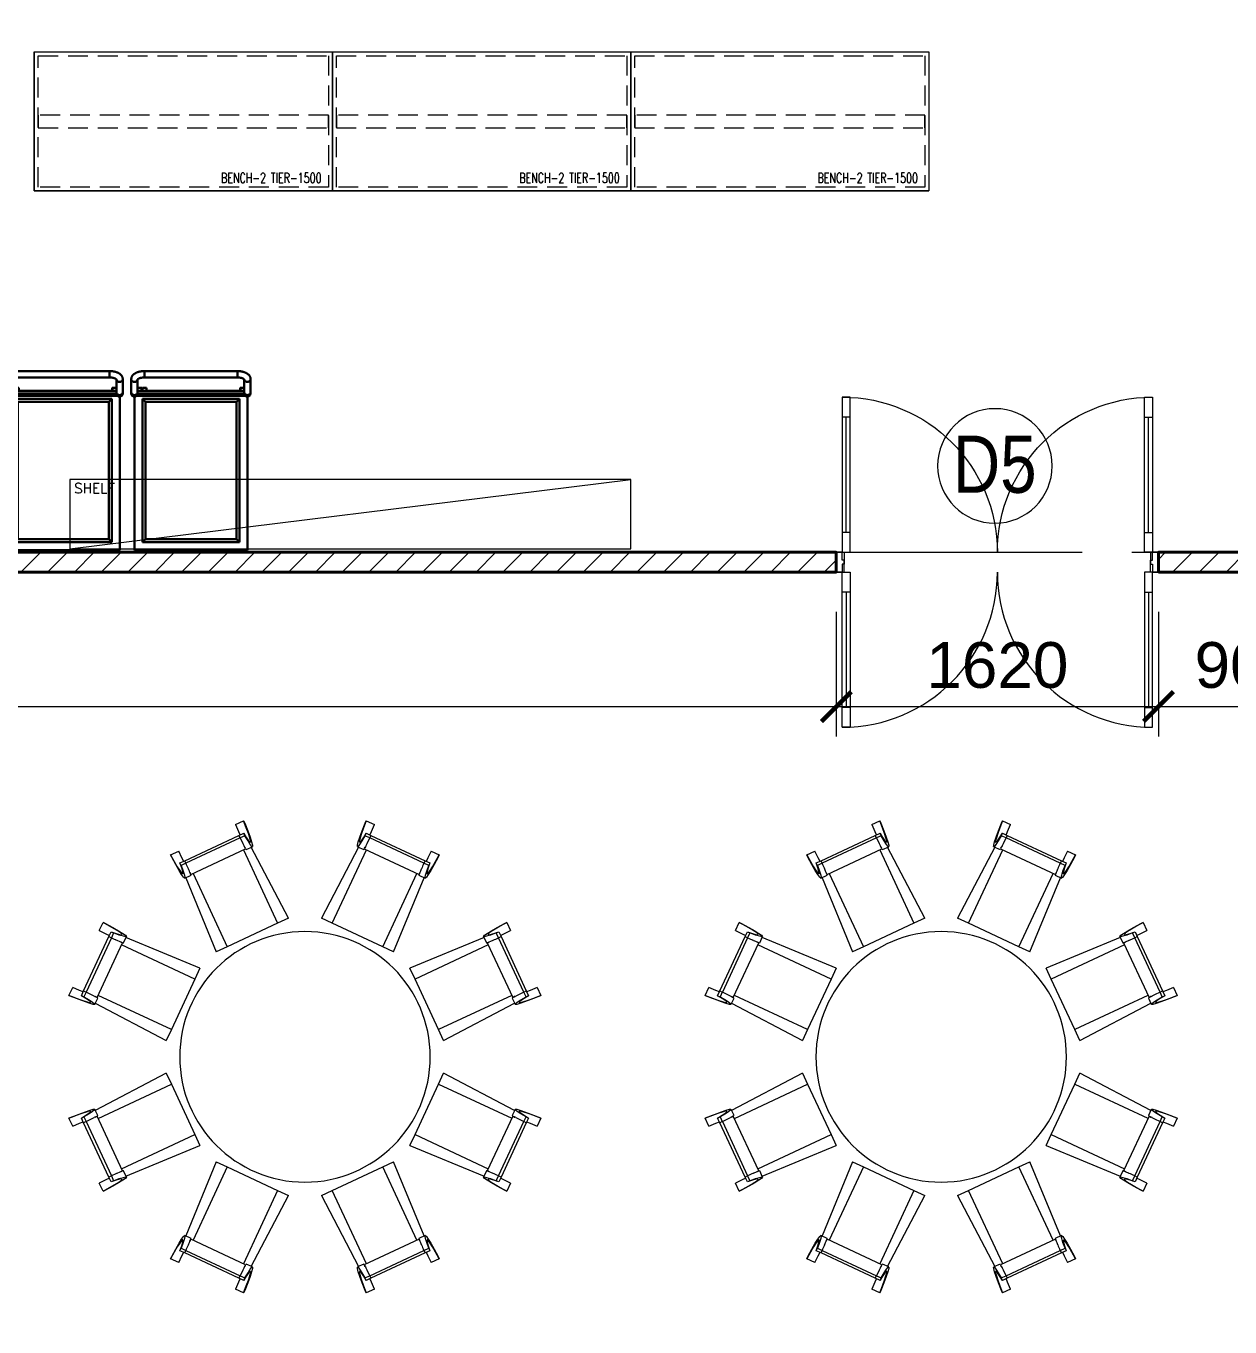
# Model space of a CAD drawing. Header units: millimetres. Extents: x 886808 to 1650903, y -1008069 to 230892.
# Drawn here: x 951723 to 957779, y -479286 to -472744 of the extents above; entities that cross this region are included whole.
import ezdxf
from ezdxf.enums import TextEntityAlignment as Align

# ---------------------------------------------------------------- set-up
doc = ezdxf.new("R2010")
doc.units = ezdxf.units.MM
doc.linetypes.add('( Dashed )', pattern=[0.75, 0.5, -0.25])
doc.linetypes.add('CENTER', pattern=[2, 1.25, -0.25, 0.25, -0.25])
doc.layers.get('0').update_dxf_attribs({"lineweight": 0})
for name, color, linetype, lineweight in [('0 - IHC - Equipment', 8, 'Continuous', 30), ('01- NET TUONG- 242', 242, 'Continuous', 40), ('8l NET TO', 8, 'Continuous', 9), ('A_Dim', 8, 'Continuous', 5), ('HACTH', 8, 'Continuous', 0), ('I-FURN', 252, 'Continuous', 5), ('net vl', 33, 'Continuous', 5), ('X-BT-MB-F1$0$SP-CỬA', 157, 'Continuous', 0)]:
    doc.layers.add(name, color=color, linetype=linetype, lineweight=lineweight)
doc.styles.add('DIMA01', font='arial.ttf', dxfattribs={"height": 50})
doc.styles.add('OBAYASHI', font='ARIALN.TTF')
doc.styles.add('TIÊU ĐỀ', font='arial.ttf', dxfattribs={"height": 230})
doc.styles.add('TRUNG TIN', font='')
doc.styles.add('{18b73a54-fa43-428c-adcb-c1c7bbdf2c84}', font='Simplex.shx')
doc.styles.get('TRUNG TIN').set_extended_font_data('VNI-Helve-Condense')
doc.dimstyles.new('1-100', dxfattribs={"dimtxt": 230, "dimasz": 150, "dimexe": 150, "dimexo": 300, "dimgap": 90, "dimtad": 1, "dimdec": 0, "dimrnd": 5, "dimzin": 0, "dimtxsty": 'TIÊU ĐỀ', "dimblk": 'ARCHTICK', "dimcen": 100, "dimdle": 120, "dimclrd": 256, "dimclre": 256, "dimclrt": 2, "dimadec": 0, "dimazin": 0, "dimtfac": 1, "dimtdec": 0, "dimtix": 1, "dimtmove": 1, "dimatfit": 3, "dimldrblk": 'OPEN30', "dimfxl": 900, "dimtolj": 1, "dimtzin": 0, "dimlwd": 13, "dimlwe": 13, "dimarcsym": 1})

# ---------------------------------------------------------------- blocks, each defined once
blk = doc.blocks.new('A$Ce2f2eefb')
for p, q in [((0, 700), (1500, 700)), ((0, 700), (0, 0)), ((0, 700), (1500, 700)), ((0, 700), (40, 700)), ((1500, 700), (1500, 0)), ((0, 0), (1500, 0))]:
    blk.add_line(p, q)
blk.add_lwpolyline([(0, 700), (1500, 700), (1500, 0), (0, 0)], close=True)
at = {"color": 8, "linetype": '( Dashed )', "ltscale": 200}
for points in [[(20, 680), (1480, 680), (1480, 20), (20, 20)], [(1480, 382), (20, 382), (20, 318), (1480, 318)]]:
    blk.add_lwpolyline(points, close=True, dxfattribs=at)
at = {"insert": (1445.1, 41), "char_height": 50, "width": 584.806, "attachment_point": 9, "style": 'DIMA01'}
blk.add_mtext('{\\Fsimplex8|c0;\\W0.7;\\C8;BENCH-2 TIER-1500}', dxfattribs=at)
blk = doc.blocks.new('*U103')
at = {"ltscale": 100, "transparency": 33554636}
blk.add_line((41991, 18229.1), (44812.1, 18579.1), dxfattribs=at)
blk.add_lwpolyline([(41991, 18229.1), (44812.1, 18229.1), (44812.1, 18579.1), (41991, 18579.1)], close=True, dxfattribs=at)
at = {"transparency": 33554636, "insert": (42012.8, 18560), "char_height": 50, "attachment_point": 1, "style": '{18b73a54-fa43-428c-adcb-c1c7bbdf2c84}'}
blk.add_mtext_dynamic_manual_height_columns('SHELF', width=291.726, gutter_width=500, heights=[0], dxfattribs=at)
blk = doc.blocks.new('A$Ce0d2ac29')
at = {"layer": '0 - IHC - Equipment'}
for p, q in [((17, 128.5, -1970.3), (17, 900, -1208.2)), ((17, 900, -1223.9), (585, 900, -1223.9)), ((545, 860.1, -1223.9), (57, 860.1, -1223.9)), ((57, 140, -1958.9), (57, 860.1, -1247.6)), ((72, 845.1, -1223.9), (57, 860.1, -1247.6)), ((530, 845.1, -1262.4), (545, 860.1, -1223.9)), ((545, 140, -1958.9), (545, 860.1, -1247.6)), ((585, 128.5, -1970.3), (585, 900, -1208.2)), ((530, 845.1, -1223.9), (72, 845.1, -1223.9)), ((72, 155, -1944.1), (72, 845.1, -1262.4)), ((530, 155, -1944.1), (530, 845.1, -1262.4)), ((72, 155, -1944.1), (57, 140, -1958.9)), ((57, 140, -1970.3), (545, 140, -1970.3)), ((72, 155, -1970.3), (530, 155, -1970.3)), ((530, 155, -1944.1), (545, 140, -1958.9)), ((0, 112.5, -1970.3), (0, 106.2, -1970.3)), ((0, 106.2, -1970.3), (0, 40.2, -1223.9)), ((0, 106.2, -1970.3), (0, 106.2, -1970.3)), ((17, 128.5, -1970.3), (15, 128.5, -1970.3)), ((574, 125, -1970.3), (26, 125, -1970.3)), ((26, 125, -1970.3), (26.1, 124.9, -1970.3)), ((31.9, 113.1, -1970.3), (31.9, 112.3, -1970.3)), ((32, 106.2, -1970.3), (32, 112.5, -1970.3)), ((32, 112.5, -1970.3), (568, 112.5, -1970.3)), ((32, 41.3, -1223.9), (32, 106.2, -1970.3)), ((32, 106.2, -1970.3), (32, 106.2, -1970.3)), ((32, 100, -1970.3), (568, 100, -1970.3)), ((51.2, 84.2, -1970.3), (32, 84.2, -1970.3)), ((51.2, 84.2, -1970.3), (51.2, 100, -1970.3)), ((53, 86.2, -1970.3), (53, 100, -1970.3)), ((57, 100, -1970.3), (57, 84.6, -1970.3)), ((59, 84.6, -1970.3), (57, 84.6, -1970.3)), ((59, 100, -1970.3), (59, 98.8, -1970.3)), ((77, 99.9, -1970.3), (59, 99.9, -1970.3)), ((77, 98.8, -1970.3), (59, 98.8, -1970.3)), ((77, 84.6, -1970.3), (59, 84.6, -1970.3)), ((77, 99.9, -1970.3), (77, 98.8, -1970.3)), ((77, 98.8, -1970.3), (77, 84.6, -1970.3)), ((547, 86.2, -1970.3), (547, 100, -1970.3)), ((548.8, 84.2, -1970.3), (548.8, 100, -1970.3)), ((548.8, 84.2, -1970.3), (568, 84.2, -1970.3)), ((568, 112.5, -1970.3), (568, 106.2, -1970.3)), ((568, 106.2, -1970.3), (568, 41.3, -1223.9)), ((568, 106.2, -1970.3), (568, 106.2, -1970.3)), ((585, 128.5, -1970.3), (583, 128.5, -1970.3)), ((600, 106.2, -1970.3), (600, 112.5, -1970.3)), ((600, 40.2, -1223.9), (600, 106.2, -1970.3)), ((600, 106.2, -1970.3), (600, 106.2, -1970.3)), ((534, 32, -1223.9), (66, 32, -1223.9)), ((66, 8.2, -1223.9), (66, 32, -1223.9)), ((66, 0, -1223.9), (66, 8.2, -1223.9)), ((66, 0, -1223.9), (534, 0, -1223.9)), ((534, 8.2, -1223.9), (534, 32, -1223.9)), ((534, 0, -1223.9), (534, 8.2, -1223.9))]:
    blk.add_line(p, q, dxfattribs=at)
at = {"layer": '0 - IHC - Equipment', "flags": 128}
for points, elevation in [([(0, 106.2), (0.2, 108.3), (0.7, 110.4), (1.6, 112.3), (2.8, 114.1), (4.3, 115.7), (6, 117.2), (8, 118.3), (10.2, 119.3), (12.4, 119.9), (14.8, 120.2), (17.2, 120.2), (19.6, 119.9), (21.8, 119.3), (24, 118.3), (26, 117.2), (27.7, 115.7), (29.2, 114.1), (30.4, 112.3), (31.3, 110.4), (31.8, 108.3), (32, 106.2), (32, 106.2)], -1970.3), ([(32, 106.2), (31.8, 108.3), (31.3, 110.4), (30.4, 112.3), (29.2, 114.1), (27.7, 115.7), (26, 117.2), (24, 118.3), (21.8, 119.3), (19.6, 119.9), (17.2, 120.2), (14.8, 120.2), (12.4, 119.9), (10.2, 119.3), (8, 118.3), (6, 117.2), (4.3, 115.7), (2.8, 114.1), (1.6, 112.3), (0.7, 110.4), (0.2, 108.3), (0, 106.2), (0, 106.2)], -1970.3), ([(32, 106.2), (31.8, 108.3), (31.3, 110.4), (30.4, 112.3), (29.2, 114.1), (27.7, 115.8), (26, 117.2), (24, 118.4), (21.8, 119.3), (19.6, 119.9), (17.2, 120.2), (14.8, 120.2), (12.4, 119.9), (10.2, 119.3), (8, 118.4), (6, 117.2), (4.3, 115.8), (2.8, 114.1), (1.6, 112.3), (0.7, 110.4), (0.2, 108.3), (0, 106.2), (0, 106.2)], -1970.3), ([(600, 106.2), (599.8, 108.3), (599.3, 110.4), (598.4, 112.3), (597.2, 114.1), (595.7, 115.7), (594, 117.2), (592, 118.3), (589.8, 119.3), (587.6, 119.9), (585.2, 120.2), (582.8, 120.2), (580.4, 119.9), (578.2, 119.3), (576, 118.3), (574, 117.2), (572.3, 115.7), (570.8, 114.1), (569.6, 112.3), (568.7, 110.4), (568.2, 108.3), (568, 106.2), (568, 106.2)], -1970.3), ([(600, 106.2), (599.8, 108.3), (599.3, 110.4), (598.4, 112.3), (597.2, 114.1), (595.7, 115.7), (594, 117.2), (592, 118.3), (589.8, 119.3), (587.6, 119.9), (585.2, 120.2), (582.8, 120.2), (580.4, 119.9), (578.2, 119.3), (576, 118.3), (574, 117.2), (572.3, 115.7), (570.8, 114.1), (569.6, 112.3), (568.7, 110.4), (568.2, 108.3), (568, 106.2), (568, 106.2)], -1970.3), ([(600, 106.2), (599.8, 108.3), (599.3, 110.4), (598.4, 112.3), (597.2, 114.1), (595.7, 115.8), (594, 117.2), (592, 118.4), (589.8, 119.3), (587.6, 119.9), (585.2, 120.2), (582.8, 120.2), (580.4, 119.9), (578.2, 119.3), (576, 118.4), (574, 117.2), (572.3, 115.8), (570.8, 114.1), (569.6, 112.3), (568.7, 110.4), (568.2, 108.3), (568, 106.2), (568, 106.2)], -1970.3), ([(0, 40.2), (0.2, 42.3), (0.7, 44.4), (1.6, 46.3), (2.8, 48.1), (4.3, 49.8), (6, 51.2), (8, 52.4), (10.2, 53.3), (12.4, 53.9), (14.8, 54.2), (17.2, 54.2), (19.6, 53.9), (21.8, 53.3), (24, 52.4), (26, 51.2), (27.7, 49.8), (29.2, 48.1), (30.4, 46.3), (31.3, 44.4), (31.8, 42.3), (31.9, 41.7)], -1223.9), ([(600, 40.2), (599.8, 42.3), (599.3, 44.4), (598.4, 46.3), (597.2, 48.1), (595.7, 49.8), (594, 51.2), (592, 52.4), (589.8, 53.3), (587.6, 53.9), (585.2, 54.2), (582.8, 54.2), (580.4, 53.9), (578.2, 53.3), (576, 52.4), (574, 51.2), (572.3, 49.8), (570.8, 48.1), (569.6, 46.3), (568.7, 44.4), (568.2, 42.3), (568.1, 41.7)], -1223.9)]:
    blk.add_lwpolyline(points, dxfattribs=dict(at, elevation=elevation))
at = {"layer": '0 - IHC - Equipment'}
for centre, radius, start, end in [((16, 112.5, -1970.3), 16, 0, 180), ((51, 86.2, -1970.3), 2, 275.42799, 0), ((549, 86.2, -1970.3), 2, 180, 264.57201), ((584, 112.5, -1970.3), 16, 0, 180)]:
    blk.add_arc(centre, radius, start, end, dxfattribs=at)
for points, knots in [([(568.1, 112.2, -1970.3), (568, 113.1, -1970.3), (568, 114.1, -1970.3), (568.2, 115.1, -1970.3), (568.3, 115.2, -1970.3)], [0, 0, 0, 0, 0.895092, 1, 1, 1, 1]), ([(572.6, 123.7, -1970.3), (572.7, 123.8, -1970.3), (573.1, 124.2, -1970.3), (573.7, 124.7, -1970.3), (574.1, 125.1, -1970.3), (574, 125, -1970.3), (574, 125, -1970.3)], [0, 0, 0, 0, 0.159511, 0.48419, 0.959917, 1, 1, 1, 1]), ([(0, 40.2, -1223.9), (0, 39.4, -1223.9), (0.1, 37.7, -1223.9), (0.5, 34.9, -1223.9), (1.2, 32.1, -1223.9), (2.2, 29.3, -1223.9), (3.5, 26.6, -1223.9), (5, 23.9, -1223.9), (6.9, 21.4, -1223.9), (9, 19, -1223.9), (11.5, 16.6, -1223.9), (14.2, 14.4, -1223.9), (17.2, 12.3, -1223.9), (20.5, 10.3, -1223.9), (24, 8.5, -1223.9), (27.8, 6.8, -1223.9), (31.7, 5.4, -1223.9), (35.7, 4.1, -1223.9), (39.9, 3, -1223.9), (44.2, 2, -1223.9), (48.5, 1.3, -1223.9), (52.9, 0.7, -1223.9), (57.4, 0.3, -1223.9), (61.8, 0, -1223.9), (64.6, 0, -1223.9), (66, 0, -1223.9)], [0, 0, 0, 0, 0.030744, 0.068684, 0.106611, 0.144802, 0.183535, 0.223089, 0.263732, 0.305697, 0.349135, 0.394064, 0.440322, 0.487579, 0.535414, 0.583399, 0.631223, 0.67876, 0.725971, 0.772869, 0.819491, 0.865888, 0.912112, 0.95822, 1, 1, 1, 1]), ([(66, 32, -1223.9), (65.4, 32, -1223.9), (63.7, 32, -1223.9), (60.8, 32.1, -1223.9), (57.5, 32.4, -1223.9), (54.2, 32.8, -1223.9), (51.1, 33.3, -1223.9), (48.1, 33.9, -1223.9), (45.3, 34.6, -1223.9), (42.7, 35.4, -1223.9), (40.3, 36.3, -1223.9), (38.2, 37.2, -1223.9), (36.4, 38.1, -1223.9), (34.9, 39, -1223.9), (33.7, 39.8, -1223.9), (32.8, 40.5, -1223.9), (32.2, 41.1, -1223.9), (31.8, 41.5, -1223.9), (31.7, 41.7, -1223.9), (31.7, 41.7, -1223.9), (31.7, 41.7, -1223.9)], [0, 0, 0, 0, 0.0327384, 0.096048, 0.1592532, 0.2222209, 0.2848378, 0.3469843, 0.408541, 0.4693859, 0.5294022, 0.5884863, 0.6465608, 0.7035957, 0.7596393, 0.8148544, 0.8695757, 0.9243594, 0.9797772, 1, 1, 1, 1]), ([(568.3, 41.7, -1223.9), (568.3, 41.7, -1223.9), (568.3, 41.7, -1223.9), (568.2, 41.6, -1223.9), (567.9, 41.2, -1223.9), (567.3, 40.6, -1223.9), (566.4, 39.9, -1223.9), (565.3, 39.1, -1223.9), (563.8, 38.2, -1223.9), (562.1, 37.4, -1223.9), (560.2, 36.5, -1223.9), (557.9, 35.6, -1223.9), (555.4, 34.8, -1223.9), (552.7, 34.1, -1223.9), (549.8, 33.5, -1223.9), (546.7, 32.9, -1223.9), (543.5, 32.5, -1223.9), (540.2, 32.2, -1223.9), (537, 32, -1223.9), (534.9, 32, -1223.9), (534, 32, -1223.9)], [0, 0, 0, 0, 0.010918, 0.070057, 0.125707, 0.180001, 0.234151, 0.288661, 0.343951, 0.400248, 0.457636, 0.516106, 0.575589, 0.635982, 0.697167, 0.759016, 0.821404, 0.884205, 0.947299, 1, 1, 1, 1]), ([(534, 0, -1223.9), (534.8, 0, -1223.9), (537.1, 0, -1223.9), (540.9, 0.2, -1223.9), (545.4, 0.5, -1223.9), (549.8, 1, -1223.9), (554.2, 1.7, -1223.9), (558.5, 2.6, -1223.9), (562.7, 3.6, -1223.9), (566.8, 4.8, -1223.9), (570.7, 6.2, -1223.9), (574.6, 7.8, -1223.9), (578.2, 9.6, -1223.9), (581.7, 11.6, -1223.9), (585, 13.8, -1223.9), (588, 16.2, -1223.9), (590.7, 18.6, -1223.9), (592.9, 21.1, -1223.9), (594.8, 23.6, -1223.9), (596.4, 26.3, -1223.9), (597.8, 29.1, -1223.9), (598.9, 32.1, -1223.9), (599.6, 35.2, -1223.9), (599.9, 37.9, -1223.9), (600, 39.6, -1223.9), (600, 40.2, -1223.9)], [0, 0, 0, 0, 0.024668, 0.070712, 0.116817, 0.163032, 0.209414, 0.256026, 0.302929, 0.350187, 0.39786, 0.44599, 0.494586, 0.543584, 0.592773, 0.641691, 0.689819, 0.731725, 0.772236, 0.811473, 0.853784, 0.894772, 0.934603, 0.973557, 1, 1, 1, 1])]:
    blk.add_open_spline(points, degree=3, knots=knots, dxfattribs=at)
blk = doc.blocks.new('*U104')
at = {"layer": 'X-BT-MB-F1$0$SP-CỬA', "transparency": 33554636}
for p, q in [((70, 680), (30, 680)), ((50, 100), (50, 680)), ((1550, 680), (1590, 680)), ((1570, 100), (1570, 680)), ((70, 100), (30, 100)), ((1550, 100), (1590, 100))]:
    blk.add_line(p, q, dxfattribs=at)
for points in [[(30, 0), (70, 0), (70, 780), (30, 780)], [(1590, 0), (1550, 0), (1550, 780), (1590, 780)], [(0, -100), (40, -100), (40, -40), (30, -40), (30, 0), (0, 0)], [(1620, -100), (1580, -100), (1580, -40), (1590, -40), (1590, 0), (1620, 0)]]:
    blk.add_lwpolyline(points, close=True, dxfattribs=at)
at = {"layer": 'X-BT-MB-F1$0$SP-CỬA', "ltscale": 100, "transparency": 33554636}
for centre, start, end in [((30, 0), 0, 89.99996), ((1590, 0), 90.00004, 180)]:
    blk.add_arc(centre, 780, start, end, dxfattribs=at)
blk = doc.blocks.new('*U102')
at = {"layer": 'X-BT-MB-F1$0$SP-CỬA', "transparency": 33554636}
for p, q in [((70, 680), (30, 680)), ((50, 100), (50, 680)), ((1550, 680), (1590, 680)), ((1570, 100), (1570, 680)), ((70, 100), (30, 100)), ((1550, 100), (1590, 100))]:
    blk.add_line(p, q, dxfattribs=at)
for points in [[(30, 0), (70, 0), (70, 780), (30, 780)], [(1590, 0), (1550, 0), (1550, 780), (1590, 780)], [(0, -100), (40, -100), (40, -40), (30, -40), (30, 0), (0, 0)], [(1620, -100), (1580, -100), (1580, -40), (1590, -40), (1590, 0), (1620, 0)]]:
    blk.add_lwpolyline(points, close=True, dxfattribs=at)
at = {"layer": 'X-BT-MB-F1$0$SP-CỬA', "ltscale": 100, "transparency": 33554636}
for centre, start, end in [((30, 0), 0, 89.99996), ((1590, 0), 90.00004, 180)]:
    blk.add_arc(centre, 780, start, end, dxfattribs=at)
blk = doc.blocks.new('so thu tu bac thang')
at = {"ltscale": 300}
blk.add_circle((37.7, 0), 125, dxfattribs=at)
at = {"style": 'OBAYASHI'}
blk.add_attdef('SO_THU_TU_BAC_THANG', (-91.5, -138.5), '', height=300, dxfattribs=at)
blk = doc.blocks.new('_ArchTick')
at = {"color": 0, "linetype": 'ByBlock', "const_width": 0.15}
blk.add_lwpolyline([(-0.5, -0.5), (0.5, 0.5)], dxfattribs=at)
blk = doc.blocks.new('*D1342')
at = {"layer": 'A_Dim', "lineweight": 13, "transparency": 16777216}
for p, q in [((955798.6, -475690.1), (955798.6, -476316)), ((943128.5, -475790.2), (943128.5, -476316)), ((943008.5, -476166), (955918.6, -476166))]:
    blk.add_line(p, q, dxfattribs=at)
at = {"layer": 'Defpoints', "color": 0, "transparency": 16777216}
for p in [(955798.6, -475390.1, 0), (943128.5, -475490.2), (955798.6, -476166)]:
    blk.add_point(p, dxfattribs=at)
at = {"layer": 'A_Dim', "lineweight": 13, "transparency": 16777216, "xscale": 150, "yscale": 150, "zscale": 150, "rotation": 180}
blk.add_blockref('_ArchTick', (943128.5, -476166), dxfattribs=at)
at = {"layer": 'A_Dim', "lineweight": 13, "transparency": 16777216, "xscale": 150, "yscale": 150, "zscale": 150}
blk.add_blockref('_ArchTick', (955798.6, -476166), dxfattribs=at)
at = {"layer": 'A_Dim', "color": 2, "transparency": 16777216, "insert": (949463.5, -475958.6), "char_height": 230, "attachment_point": 5, "style": 'TIÊU ĐỀ'}
blk.add_mtext('\\A1;12670', dxfattribs=at)
blk = doc.blocks.new('_Open30')
at = {"color": 0, "linetype": 'ByBlock', "lineweight": -2}
for p, q in [((-1, 0.268), (0, 0)), ((0, 0), (-1, -0.268)), ((0, 0), (-1, 0))]:
    blk.add_line(p, q, dxfattribs=at)
blk = doc.blocks.new('*D1343')
at = {"layer": 'A_Dim', "lineweight": 13, "transparency": 16777216}
for p, q in [((955798.6, -475690.1), (955798.6, -476316)), ((957418.6, -475690.2), (957418.6, -476316)), ((955678.6, -476166), (957538.6, -476166))]:
    blk.add_line(p, q, dxfattribs=at)
at = {"layer": 'Defpoints', "color": 0, "transparency": 16777216}
for p in [(955798.6, -475390.1, 0), (957418.6, -475390.2), (957418.6, -476166)]:
    blk.add_point(p, dxfattribs=at)
at = {"layer": 'A_Dim', "lineweight": 13, "transparency": 16777216, "xscale": 150, "yscale": 150, "zscale": 150, "rotation": 180}
blk.add_blockref('_ArchTick', (955798.6, -476166), dxfattribs=at)
at = {"layer": 'A_Dim', "lineweight": 13, "transparency": 16777216, "xscale": 150, "yscale": 150, "zscale": 150}
blk.add_blockref('_ArchTick', (957418.6, -476166), dxfattribs=at)
at = {"layer": 'A_Dim', "color": 2, "transparency": 16777216, "insert": (956608.6, -475958.6), "char_height": 230, "attachment_point": 5, "style": 'TIÊU ĐỀ'}
blk.add_mtext('\\A1;1620', dxfattribs=at)
blk = doc.blocks.new('*D1344')
at = {"layer": 'A_Dim', "lineweight": 13, "transparency": 16777216}
for p, q in [((958318.6, -475559.5), (958318.6, -476316)), ((957418.6, -475690.2), (957418.6, -476316)), ((957298.6, -476166), (958438.6, -476166))]:
    blk.add_line(p, q, dxfattribs=at)
at = {"layer": 'Defpoints', "color": 0, "transparency": 16777216}
for p in [(958318.6, -475259.5), (957418.6, -475390.2), (958318.6, -476166)]:
    blk.add_point(p, dxfattribs=at)
at = {"layer": 'A_Dim', "lineweight": 13, "transparency": 16777216, "xscale": 150, "yscale": 150, "zscale": 150, "rotation": 180}
blk.add_blockref('_ArchTick', (957418.6, -476166), dxfattribs=at)
at = {"layer": 'A_Dim', "lineweight": 13, "transparency": 16777216, "xscale": 150, "yscale": 150, "zscale": 150}
blk.add_blockref('_ArchTick', (958318.6, -476166), dxfattribs=at)
at = {"layer": 'A_Dim', "color": 2, "transparency": 16777216, "insert": (957868.6, -475958.6), "char_height": 230, "attachment_point": 5, "style": 'TIÊU ĐỀ'}
blk.add_mtext('\\A1;900', dxfattribs=at)
blk = doc.blocks.new('Cafeteria_Table_-_Round_3929 - 54_ Dia_-V26-MẶT BẰNG BỐ TRÍ TẦNG 2')
at = {"layer": 'I-FURN', "transparency": 33554636}
for p, q in [((-196.7, 1168), (-156.3, 1186.8)), ((-156.3, 1186.8), (-150.7, 1174.8)), ((455.5, 1174.8), (461.1, 1186.8)), ((461.1, 1186.8), (501.5, 1168)), ((-452, 986.2), (-179.4, 1113.3)), ((-179.4, 1113.3), (-155.2, 1124.6)), ((-173.6, 1100.9), (-179.4, 1113.3)), ((-149.4, 1112.1), (-155.2, 1124.6)), ((460, 1124.6), (454.2, 1112.1)), ((460, 1124.6), (484.2, 1113.3)), ((484.2, 1113.3), (478.4, 1100.9)), ((484.2, 1113.3), (756.8, 986.2)), ((-173.5, 1100.7), (-446.1, 973.6)), ((-149.4, 1112.1), (-173.6, 1100.9)), ((-143.4, 1042), (-111.7, 1056.8)), ((-131, 1086.3), (-124.4, 1079)), ((-121.9, 1078.2), (-121.2, 1079.1)), ((69.7, 697.5), (-117.3, 1054.6)), ((422.1, 1054.6), (235.1, 697.5)), ((416.5, 1056.8), (448.2, 1042)), ((426, 1079.1), (426.7, 1078.2)), ((429.2, 1079), (435.8, 1086.3)), ((478.4, 1100.9), (454.2, 1112.1)), ((750.9, 973.6), (478.3, 1100.7)), ((-523.2, 1015.7), (-482.7, 1034.6)), ((-517.6, 1003.7), (-523.2, 1015.7)), ((-476.2, 974.9), (-452, 986.2)), ((-446.2, 973.8), (-452, 986.2)), ((-446.1, 973.6), (-452, 986.2)), ((-421.7, 916.9), (-145.8, 1045.5)), ((-156.9, 1040.3), (14.9, 671.9)), ((-144.9, 1044.1), (-143.4, 1042.5)), ((289.9, 671.9), (461.7, 1040.3)), ((448.2, 1042.5), (449.7, 1044.1)), ((450.6, 1045.5), (726.5, 916.9)), ((756.8, 986.2), (750.9, 973.6)), ((756.8, 986.2), (751, 973.8)), ((756.8, 986.2), (781, 974.9)), ((787.5, 1034.6), (828, 1015.7)), ((828, 1015.7), (822.4, 1003.7)), ((-470.4, 962.5), (-476.2, 974.9)), ((-446.2, 973.8), (-470.4, 962.5)), ((-432.2, 942), (-433.8, 945.8)), ((-410.6, 922.1), (-238.8, 553.6)), ((543.6, 553.6), (715.4, 922.1)), ((738.6, 945.8), (737, 942)), ((775.2, 962.5), (751, 973.8)), ((781, 974.9), (775.2, 962.5)), ((-452.2, 898), (-420.5, 912.8)), ((-447, 900.9), (-293.5, 528.1)), ((598.3, 528.1), (751.8, 900.9)), ((725.3, 912.8), (757, 898)), ((-882.2, 635.1), (-863.3, 675.6)), ((-863.3, 675.6), (-851.3, 670)), ((14.9, 671.9), (-238.8, 553.6)), ((69.7, 697.5), (14.9, 671.9)), ((289.9, 671.9), (235.1, 697.5)), ((543.6, 553.6), (289.9, 671.9)), ((1156.1, 670), (1168.1, 675.6)), ((1168.1, 675.6), (1187, 635.1)), ((-960.9, 331.8), (-833.8, 604.4)), ((-821.2, 598.5), (-948.3, 325.9)), ((-833.8, 604.4), (-822.5, 628.6)), ((-833.8, 604.4), (-821.4, 598.6)), ((-833.8, 604.4), (-821.2, 598.5)), ((-822.5, 628.6), (-810.1, 622.8)), ((-810.1, 622.8), (-821.4, 598.6)), ((-767.2, 614.4), (-767.2, 615.6)), ((-760.4, 572.9), (-745.6, 604.6)), ((-375.7, 445.9), (-748.5, 599.4)), ((1053.3, 599.4), (680.5, 445.9)), ((1050.4, 604.6), (1065.2, 572.9)), ((1072, 615.6), (1072, 614.4)), ((1114.9, 622.8), (1127.3, 628.6)), ((1126.2, 598.6), (1114.9, 622.8)), ((1126, 598.5), (1138.6, 604.4)), ((1253.1, 325.9), (1126, 598.5)), ((1126.2, 598.6), (1138.6, 604.4)), ((1127.3, 628.6), (1138.6, 604.4)), ((1138.6, 604.4), (1265.7, 331.8)), ((-893.1, 298.2), (-764.5, 574.1)), ((-793.4, 586.2), (-789.6, 584.6)), ((-401.2, 391.2), (-769.7, 563)), ((-238.8, 553.6), (-293.5, 528.1)), ((598.3, 528.1), (543.6, 553.6)), ((1074.5, 563), (706, 391.2)), ((1069.3, 574.1), (1197.9, 298.2)), ((1094.4, 584.6), (1098.2, 586.2)), ((-375.7, 445.9), (-401.2, 391.2)), ((706, 391.2), (680.5, 445.9)), ((-1034.4, 308.7), (-1015.6, 349.1)), ((-972.2, 307.6), (-960.9, 331.8)), ((-960.9, 331.8), (-948.5, 326)), ((-401.2, 391.2), (-519.5, 137.5)), ((824.3, 137.5), (706, 391.2)), ((1253.3, 326), (1265.7, 331.8)), ((1265.7, 331.8), (1277, 307.6)), ((1320.4, 349.1), (1339.2, 308.7)), ((-1022.4, 303.1), (-1034.4, 308.7)), ((-972.2, 307.6), (-959.7, 301.8)), ((-948.5, 326), (-959.7, 301.8)), ((-926.7, 273.6), (-925.8, 274.3)), ((-907.9, 305.9), (-904.1, 304)), ((-904.4, 264.1), (-889.6, 295.8)), ((-902.4, 303.1), (-893.1, 298.2)), ((-902.2, 269.7), (-545.1, 82.7)), ((-890.1, 295.8), (-891.7, 297.3)), ((-519.5, 137.5), (-887.9, 309.3)), ((1192.4, 309.2), (824.3, 137.5)), ((849.9, 82.7), (1207, 269.7)), ((1194.4, 295.8), (1209.2, 264.1)), ((1196.5, 297.3), (1194.9, 295.8)), ((1230.6, 274.3), (1231.5, 273.6)), ((1264.5, 301.8), (1253.3, 326)), ((1264.5, 301.8), (1277, 307.6)), ((1339.2, 308.7), (1327.2, 303.1)), ((-519.5, 137.5), (-545.1, 82.7)), ((849.9, 82.7), (824.3, 137.5)), ((-545.1, -82.7), (-902.2, -269.7)), ((-545.1, -82.7), (-519.5, -137.5)), ((824.3, -137.5), (849.9, -82.7)), ((1207, -269.7), (849.9, -82.7)), ((-887.9, -309.3), (-519.5, -137.5)), ((-519.5, -137.5), (-401.2, -391.2)), ((706, -391.2), (824.3, -137.5)), ((824.3, -137.5), (1192.4, -309.2)), ((-1034.4, -308.7), (-1022.4, -303.1)), ((-1015.6, -349.1), (-1034.4, -308.7)), ((-959.7, -301.8), (-972.2, -307.6)), ((-960.9, -331.8), (-972.2, -307.6)), ((-948.5, -326), (-960.9, -331.8)), ((-959.7, -301.8), (-948.5, -326)), ((-948.3, -325.9), (-821.2, -598.5)), ((-925.8, -274.3), (-926.7, -273.6)), ((-904.1, -304), (-907.9, -305.9)), ((-889.6, -295.8), (-904.4, -264.1)), ((-893.1, -298.2), (-902.4, -303.1)), ((-764.5, -574.1), (-893.1, -298.2)), ((-891.7, -297.3), (-890.1, -295.8)), ((1197.9, -298.2), (1069.3, -574.1)), ((1126, -598.5), (1253.1, -325.9)), ((1209.2, -264.1), (1194.4, -295.8)), ((1194.9, -295.8), (1196.5, -297.3)), ((1231.5, -273.6), (1230.6, -274.3)), ((1253.3, -326), (1264.5, -301.8)), ((1265.7, -331.8), (1253.3, -326)), ((1277, -307.6), (1264.5, -301.8)), ((1277, -307.6), (1265.7, -331.8)), ((1339.2, -308.7), (1320.4, -349.1)), ((1327.2, -303.1), (1339.2, -308.7)), ((-833.8, -604.4), (-960.9, -331.8)), ((-769.7, -563), (-401.2, -391.2)), ((-401.2, -391.2), (-375.7, -445.9)), ((680.5, -445.9), (706, -391.2)), ((706, -391.2), (1074.5, -563)), ((1265.7, -331.8), (1138.6, -604.4)), ((-748.5, -599.4), (-375.7, -445.9)), ((680.5, -445.9), (1053.3, -599.4)), ((-745.6, -604.6), (-760.4, -572.9)), ((-293.5, -528.1), (-447, -900.9)), ((-238.8, -553.6), (-410.6, -922.1)), ((-293.5, -528.1), (-238.8, -553.6)), ((-238.8, -553.6), (14.9, -671.9)), ((289.9, -671.9), (543.6, -553.6)), ((543.6, -553.6), (598.3, -528.1)), ((715.4, -922.1), (543.6, -553.6)), ((751.8, -900.9), (598.3, -528.1)), ((1065.2, -572.9), (1050.4, -604.6)), ((1098.2, -586.2), (1094.4, -584.6)), ((-863.3, -675.6), (-882.2, -635.1)), ((-821.2, -598.5), (-833.8, -604.4)), ((-821.4, -598.6), (-833.8, -604.4)), ((-822.5, -628.6), (-833.8, -604.4)), ((-810.1, -622.8), (-822.5, -628.6)), ((-821.4, -598.6), (-810.1, -622.8)), ((-767.2, -615.6), (-767.2, -614.4)), ((1072, -614.4), (1072, -615.6)), ((1114.9, -622.8), (1126.2, -598.6)), ((1127.3, -628.6), (1114.9, -622.8)), ((1138.6, -604.4), (1126, -598.5)), ((1138.6, -604.4), (1126.2, -598.6)), ((1138.6, -604.4), (1127.3, -628.6)), ((1187, -635.1), (1168.1, -675.6)), ((-851.3, -670), (-863.3, -675.6)), ((14.9, -671.9), (-156.9, -1040.3)), ((-117.3, -1054.6), (69.7, -697.5)), ((14.9, -671.9), (69.7, -697.5)), ((235.1, -697.5), (289.9, -671.9)), ((235.1, -697.5), (422.1, -1054.6)), ((461.7, -1040.3), (289.9, -671.9)), ((1168.1, -675.6), (1156.1, -670)), ((-420.5, -912.8), (-452.2, -898)), ((757, -898), (725.3, -912.8)), ((-476.2, -974.9), (-470.4, -962.5)), ((-452, -986.2), (-476.2, -974.9)), ((-470.4, -962.5), (-446.2, -973.8)), ((-462, -919.6), (-463.2, -919.6)), ((-452, -986.2), (-446.1, -973.6)), ((-452, -986.2), (-446.2, -973.8)), ((-446.1, -973.6), (-173.5, -1100.7)), ((-145.8, -1045.5), (-421.7, -916.9)), ((726.5, -916.9), (450.6, -1045.5)), ((478.3, -1100.7), (750.9, -973.6)), ((750.9, -973.6), (756.8, -986.2)), ((751, -973.8), (775.2, -962.5)), ((751, -973.8), (756.8, -986.2)), ((781, -974.9), (756.8, -986.2)), ((768, -919.6), (766.8, -919.6)), ((775.2, -962.5), (781, -974.9)), ((-523.2, -1015.7), (-517.6, -1003.7)), ((-482.7, -1034.6), (-523.2, -1015.7)), ((-179.4, -1113.3), (-452, -986.2)), ((-143.4, -1042.5), (-144.9, -1044.1)), ((-111.7, -1056.8), (-143.4, -1042)), ((448.2, -1042), (416.5, -1056.8)), ((449.7, -1044.1), (448.2, -1042.5)), ((756.8, -986.2), (484.2, -1113.3)), ((828, -1015.7), (787.5, -1034.6)), ((822.4, -1003.7), (828, -1015.7)), ((-179.4, -1113.3), (-173.6, -1100.9)), ((-173.6, -1100.9), (-149.4, -1112.1)), ((-155.2, -1124.6), (-149.4, -1112.1)), ((454.2, -1112.1), (478.4, -1100.9)), ((454.2, -1112.1), (460, -1124.6)), ((478.4, -1100.9), (484.2, -1113.3)), ((-156.3, -1186.8), (-196.7, -1168)), ((-155.2, -1124.6), (-179.4, -1113.3)), ((-150.7, -1174.8), (-156.3, -1186.8)), ((461.1, -1186.8), (455.5, -1174.8)), ((484.2, -1113.3), (460, -1124.6)), ((501.5, -1168), (461.1, -1186.8))]:
    blk.add_line(p, q, dxfattribs=at)
at = {"layer": 'I-FURN', "transparency": 33554636, "flags": 128}
for points in [[(-121.2, 1079.1), (-121.5, 1086.5), (-125.3, 1101.2), (-132.3, 1122.9), (-142.7, 1151.5), (-156.3, 1186.8)], [(461.1, 1186.8), (447.5, 1151.5), (437.1, 1122.9), (430.1, 1101.2), (426.3, 1086.5), (426, 1079.1)], [(-196.7, 1168), (-181.7, 1133.5), (-173.7, 1115)], [(-155.2, 1124.6), (-141.5, 1101.8), (-131.2, 1086.6)], [(-150.7, 1174.8), (-135.4, 1135.9), (-123.7, 1104.4), (-115.7, 1080.7), (-111.5, 1065), (-111.1, 1057.5)], [(415.9, 1057.5), (416.3, 1065), (420.5, 1080.7), (428.5, 1104.4), (440.2, 1135.9), (455.5, 1174.8)], [(436, 1086.6), (446.3, 1101.8), (460, 1124.6)], [(478.5, 1115), (486.5, 1133.5), (501.5, 1168)], [(-173.5, 1100.7), (-160.1, 1073.4), (-153.4, 1060)], [(-145.8, 1045.5), (-151.6, 1056.5), (-153.5, 1060.3)], [(-151.4, 1056.1), (-150.5, 1054.4), (-147.5, 1048.7)], [(-111.1, 1057.5), (-114.8, 1058.3), (-122.4, 1067.7), (-134, 1085.7), (-149.4, 1112.1)], [(454.2, 1112.1), (438.8, 1085.7), (427.2, 1067.7), (419.6, 1058.3), (415.9, 1057.5)], [(458.3, 1060.3), (456.4, 1056.5), (450.6, 1045.5)], [(452.3, 1048.7), (455.3, 1054.4), (456.2, 1056.1)], [(458.2, 1060), (464.9, 1073.4), (478.3, 1100.7)], [(-523.2, 1015.7), (-504.9, 982.6), (-489.6, 956.3), (-477.5, 936.9), (-468.7, 924.7), (-463.2, 919.6)], [(-453.1, 898), (-458.7, 903.2), (-468, 916.5), (-481, 937.8), (-497.6, 967), (-517.6, 1003.7)], [(-457, 982.9), (-466, 1000.9), (-482.7, 1034.6)], [(822.4, 1003.7), (802.4, 967), (785.8, 937.8), (772.8, 916.5), (763.5, 903.2), (757.9, 898)], [(787.5, 1034.6), (770.8, 1000.9), (761.8, 982.9)], [(768, 919.6), (773.5, 924.7), (782.3, 936.9), (794.4, 956.3), (809.7, 982.6), (828, 1015.7)], [(-463.2, 919.6), (-461.1, 922), (-462.5, 932.1), (-467.6, 949.8), (-476.2, 974.9)], [(-470.4, 962.5), (-460, 933.7), (-453.7, 913.2), (-451.4, 901.3), (-453.1, 898)], [(-420.9, 913.1), (-421.1, 915.3), (-425.5, 926.2)], [(730.3, 926.2), (725.9, 915.3), (725.7, 913.1)], [(757.9, 898), (756.2, 901.3), (758.5, 913.2), (764.8, 933.7), (775.2, 962.5)], [(781, 974.9), (772.4, 949.8), (767.3, 932.1), (765.9, 922), (768, 919.6)], [(-767.2, 615.6), (-772.3, 621.1), (-784.5, 629.9), (-803.9, 642), (-830.2, 657.3), (-863.3, 675.6)], [(-851.3, 670), (-814.6, 650), (-785.4, 633.4), (-764.1, 620.4), (-750.8, 611.1), (-745.6, 605.5)], [(1050.4, 605.5), (1055.6, 611.1), (1068.9, 620.4), (1090.2, 633.4), (1119.4, 650), (1156.1, 670)], [(1168.1, 675.6), (1135, 657.3), (1108.7, 642), (1089.3, 629.9), (1077.1, 621.1), (1072, 615.6)], [(-882.2, 635.1), (-848.5, 618.4), (-830.5, 609.4)], [(-822.5, 628.6), (-797.4, 620), (-779.7, 614.9), (-769.6, 613.5)], [(-745.6, 605.5), (-748.9, 603.8), (-760.8, 606.1), (-781.3, 612.4), (-810.1, 622.8)], [(1114.9, 622.8), (1086.1, 612.4), (1065.6, 606.1), (1053.7, 603.8), (1050.4, 605.5)], [(1074.4, 613.5), (1084.5, 614.9), (1102.2, 620), (1127.3, 628.6)], [(1135.3, 609.4), (1153.3, 618.4), (1187, 635.1)], [(-775.6, 578.6), (-773.8, 577.9), (-762.9, 573.5), (-760.7, 573.3)], [(1065.5, 573.3), (1067.7, 573.5), (1078.6, 577.9)], [(-962.6, 326.1), (-981.1, 334.1), (-1015.6, 349.1)], [(1320.4, 349.1), (1285.9, 334.1), (1267.4, 326.1)], [(-1034.4, 308.7), (-999.1, 295.1), (-970.5, 284.7), (-948.8, 277.7), (-934.1, 273.9), (-926.7, 273.6)], [(-905.1, 263.5), (-912.6, 263.9), (-928.3, 268.1), (-952, 276.1), (-983.5, 287.8), (-1022.4, 303.1)], [(-926.6, 276.8), (-934.2, 283.6), (-949.4, 293.9), (-972.2, 307.6)], [(-959.7, 301.8), (-933.3, 286.4), (-915.3, 274.8), (-905.9, 267.2), (-905.1, 263.5)], [(-907.6, 305.8), (-921, 312.5), (-948.3, 325.9)], [(-896.3, 299.9), (-902, 302.9), (-902.6, 303.2)], [(1197.9, 298.2), (1208.9, 304), (1212.7, 305.9)], [(1208.5, 303.8), (1206.8, 302.9), (1201.1, 299.9)], [(1327.2, 303.1), (1288.3, 287.8), (1256.8, 276.1), (1233.1, 268.1), (1217.4, 263.9), (1209.9, 263.5)], [(1209.9, 263.5), (1210.7, 267.2), (1220.1, 274.8), (1238.1, 286.4), (1264.5, 301.8)], [(1253.1, 325.9), (1225.8, 312.5), (1212.4, 305.8)], [(1277, 307.6), (1254.2, 293.9), (1239, 283.6), (1231.4, 276.8)], [(1231.5, 273.6), (1238.9, 273.9), (1253.6, 277.7), (1275.3, 284.7), (1303.9, 295.1), (1339.2, 308.7)], [(-926.7, -273.6), (-934.1, -273.9), (-948.8, -277.7), (-970.5, -284.7), (-999.1, -295.1), (-1034.4, -308.7)], [(-1022.4, -303.1), (-983.5, -287.8), (-952, -276.1), (-928.3, -268.1), (-912.6, -263.9), (-905.1, -263.5)], [(-1015.6, -349.1), (-981.1, -334.1), (-962.6, -326.1)], [(-972.2, -307.6), (-949.4, -293.9), (-934.2, -283.6), (-926.6, -276.8)], [(-905.1, -263.5), (-905.9, -267.2), (-915.3, -274.8), (-933.3, -286.4), (-959.7, -301.8)], [(-948.3, -325.9), (-921, -312.5), (-907.6, -305.8)], [(-902.6, -303.2), (-902, -302.9), (-896.3, -299.9)], [(1212.7, -305.9), (1208.9, -304), (1197.9, -298.2)], [(1201.1, -299.9), (1206.8, -302.9), (1208.5, -303.8)], [(1264.5, -301.8), (1238.1, -286.4), (1220.1, -274.8), (1210.7, -267.2), (1209.9, -263.5)], [(1209.9, -263.5), (1217.4, -263.9), (1233.1, -268.1), (1256.8, -276.1), (1288.3, -287.8), (1327.2, -303.1)], [(1212.4, -305.8), (1225.8, -312.5), (1253.1, -325.9)], [(1231.4, -276.8), (1239, -283.6), (1254.2, -293.9), (1277, -307.6)], [(1339.2, -308.7), (1303.9, -295.1), (1275.3, -284.7), (1253.6, -277.7), (1238.9, -273.9), (1231.5, -273.6)], [(1267.4, -326.1), (1285.9, -334.1), (1320.4, -349.1)], [(-789.6, -584.6), (-793.4, -586.2), (-794.8, -586.8)], [(-760.7, -573.3), (-762.9, -573.5), (-773.8, -577.9), (-775.6, -578.6)], [(1078.6, -577.9), (1067.7, -573.5), (1065.5, -573.3)], [(-830.5, -609.4), (-848.5, -618.4), (-882.2, -635.1)], [(-863.3, -675.6), (-830.2, -657.3), (-803.9, -642), (-784.5, -629.9), (-772.3, -621.1), (-767.2, -615.6)], [(-745.6, -605.5), (-750.8, -611.1), (-764.1, -620.4), (-785.4, -633.4), (-814.6, -650), (-851.3, -670)], [(-769.6, -613.5), (-779.7, -614.9), (-797.4, -620), (-822.5, -628.6)], [(-810.1, -622.8), (-781.3, -612.4), (-760.8, -606.1), (-748.9, -603.8), (-745.6, -605.5)], [(1050.4, -605.5), (1053.7, -603.8), (1065.6, -606.1), (1086.1, -612.4), (1114.9, -622.8)], [(1156.1, -670), (1119.4, -650), (1090.2, -633.4), (1068.9, -620.4), (1055.6, -611.1), (1050.4, -605.5)], [(1072, -615.6), (1077.1, -621.1), (1089.3, -629.9), (1108.7, -642), (1135, -657.3), (1168.1, -675.6)], [(1127.3, -628.6), (1102.2, -620), (1084.5, -614.9), (1074.4, -613.5)], [(1187, -635.1), (1153.3, -618.4), (1135.3, -609.4)], [(-517.6, -1003.7), (-497.6, -967), (-481, -937.8), (-468, -916.5), (-458.7, -903.2), (-453.1, -898)], [(-453.1, -898), (-451.4, -901.3), (-453.7, -913.2), (-460, -933.7), (-470.4, -962.5)], [(-426.2, -928), (-425.5, -926.2), (-421.1, -915.3), (-420.9, -913.1)], [(725.7, -913.1), (725.9, -915.3), (730.3, -926.2), (731, -928)], [(775.2, -962.5), (764.8, -933.7), (758.5, -913.2), (756.2, -901.3), (757.9, -898)], [(757.9, -898), (763.5, -903.2), (772.8, -916.5), (785.8, -937.8), (802.4, -967), (822.4, -1003.7)], [(-463.2, -919.6), (-468.7, -924.7), (-477.5, -936.9), (-489.6, -956.3), (-504.9, -982.6), (-523.2, -1015.7)], [(-476.2, -974.9), (-467.6, -949.8), (-462.5, -932.1), (-461.1, -922)], [(-434.4, -947.2), (-433.8, -945.8), (-432.2, -942)], [(737, -942), (738.6, -945.8), (739.2, -947.2)], [(765.9, -922), (767.3, -932.1), (772.4, -949.8), (781, -974.9)], [(828, -1015.7), (809.7, -982.6), (794.4, -956.3), (782.3, -936.9), (773.5, -924.7), (768, -919.6)], [(-482.7, -1034.6), (-466, -1000.9), (-457, -982.9)], [(-153.5, -1060.3), (-151.6, -1056.5), (-145.8, -1045.5)], [(450.6, -1045.5), (456.4, -1056.5), (458.3, -1060.3)], [(761.8, -982.9), (770.8, -1000.9), (787.5, -1034.6)], [(-153.4, -1060), (-160.1, -1073.4), (-173.5, -1100.7)], [(-156.3, -1186.8), (-142.7, -1151.5), (-132.3, -1122.9), (-125.3, -1101.2), (-121.5, -1086.5), (-121.2, -1079.1)], [(-121.2, -1079.1), (-124.4, -1079), (-131.2, -1086.6), (-141.5, -1101.8), (-155.2, -1124.6)], [(-147.5, -1048.7), (-150.5, -1054.4), (-151.4, -1056.1)], [(-111.1, -1057.5), (-111.5, -1065), (-115.7, -1080.7), (-123.7, -1104.4), (-135.4, -1135.9), (-150.7, -1174.8)], [(-149.4, -1112.1), (-134, -1085.7), (-122.4, -1067.7), (-114.8, -1058.3), (-111.1, -1057.5)], [(455.5, -1174.8), (440.2, -1135.9), (428.5, -1104.4), (420.5, -1080.7), (416.3, -1065), (415.9, -1057.5)], [(415.9, -1057.5), (419.6, -1058.3), (427.2, -1067.7), (438.8, -1085.7), (454.2, -1112.1)], [(460, -1124.6), (446.3, -1101.8), (436, -1086.6), (429.2, -1079), (426, -1079.1)], [(426, -1079.1), (426.3, -1086.5), (430.1, -1101.2), (437.1, -1122.9), (447.5, -1151.5), (461.1, -1186.8)], [(456.2, -1056.1), (455.3, -1054.4), (452.3, -1048.7)], [(478.3, -1100.7), (464.9, -1073.4), (458.2, -1060)], [(-173.7, -1115), (-181.7, -1133.5), (-196.7, -1168)], [(501.5, -1168), (486.5, -1133.5), (478.5, -1115)]]:
    blk.add_lwpolyline(points, dxfattribs=at)
at = {"layer": 'I-FURN', "transparency": 33554636}
for start, end in [(0, 180), (180, 0)]:
    blk.add_arc((152.4, 0), 630, start, end, dxfattribs=at)
for centre, major_axis, start_param, end_param in [((-832.6, 1796.5), (-412.1, 883.7), 3.410964, 3.51126), ((-832.6, 1796.5), (-412.1, 883.7), 3.23382, 3.401937), ((1137.4, 1796.5), (412.1, 883.7), 2.881248, 3.049365), ((1137.4, 1796.5), (412.1, 883.7), 2.771925, 2.872221), ((-1644.1, 985), (-883.7, 412.1), 2.771925, 2.865674), ((1948.9, 985), (883.7, 412.1), 3.417511, 3.51126), ((-1644.1, 985), (-883.7, 412.1), 2.881248, 3.049365), ((1948.9, 985), (883.7, 412.1), 3.23382, 3.401937), ((-1644.1, -985), (883.7, 412.1), 0.269372, 0.369668), ((-1644.1, -985), (883.7, 412.1), 0.092227, 0.260344), ((1948.9, -985), (-883.7, 412.1), 6.022841, 6.190958), ((1948.9, -985), (-883.7, 412.1), 5.913518, 6.013814), ((-832.6, -1796.5), (412.1, 883.7), 5.913518, 6.013814), ((-832.6, -1796.5), (412.1, 883.7), 6.022841, 6.190958), ((1137.4, -1796.5), (-412.1, 883.7), 0.092227, 0.260344), ((1137.4, -1796.5), (-412.1, 883.7), 0.269372, 0.369668)]:
    blk.add_ellipse(centre, major_axis=major_axis, ratio=0.007077, start_param=start_param, end_param=end_param, dxfattribs=at)

msp = doc.modelspace()

# ---------------------------------------------------------------- hatches: boundary and pattern name
at = {"layer": 'HACTH', "transparency": 33554636}
h = msp.add_hatch(dxfattribs=at)
h.set_pattern_fill('ANSI31', color=256, scale=30)
h.paths.add_polyline_path([(958118.6, -475390.1), (958318.6, -475390.1), (958318.6, -470590.1), (958118.6, -470590.1)])
h.paths.add_polyline_path([(953643.6, -470589.9), (958998.6, -470589.7), (958998.6, -470390.1), (953643.6, -470390.4)])
h.paths.add_polyline_path([(955518.6, -503190.2), (950968.6, -503190.2), (950968.6, -503390.1), (955518.6, -503390.1)])
h.paths.add_polyline_path([(934988.6, -470589.7), (935188.6, -470589.7), (935188.6, -471895.8), (934988.6, -471895.8)])
h.paths.add_polyline_path([(943236, -507290.1), (945731.1, -507290.1), (945731.1, -507490.1), (943236, -507490.1)])
h.paths.add_polyline_path([(956518.6, -503190.2), (958318.6, -503190.1), (958318.6, -503390.1), (956518.6, -503390.2)])
h.paths.add_polyline_path([(941336, -475390.1), (941536, -475390.1), (941536, -470589.7), (941336, -470589.7)])
h.paths.add_polyline_path([(957418.6, -475490.2), (958318.6, -475490.1), (958318.6, -475390.1), (957418.6, -475390.2)])
h.paths.add_polyline_path([(950256.1, -507290.1), (951068.6, -507290.1), (951068.6, -507490.1), (950256.1, -507490.1)])
h.paths.add_polyline_path([(947331.1, -507290.1), (948656.1, -507290.1), (948656.1, -507490.1), (947331.1, -507490.1)])
h.paths.add_polyline_path([(934988.6, -499915.1), (935188.6, -499915.1), (935188.6, -504440.1), (934988.6, -504440.1)])
h.paths.add_polyline_path([(935188.6, -480090.1), (934988.6, -480090.1), (934988.6, -486040.1), (935188.6, -486040.1), (935188.6, -484340.1)])
h.paths.add_polyline_path([(934988.6, -470590.1), (936571.1, -470590.1), (936571.1, -470390.1), (934988.6, -470390.1)])
h.paths.add_polyline_path([(938371.1, -470389.7), (941536, -470389.7), (941536, -470589.7), (938371.1, -470589.7)])
h.paths.add_polyline_path([(943336, -470389.7), (947798.6, -470389.7), (947798.6, -470590.4), (943336, -470590.4)])
h.paths.add_polyline_path([(949598.6, -470390.4), (953643.6, -470390.4), (953643.6, -470589.7), (949598.6, -470589.7)])
h.paths.add_polyline_path([(938371.1, -507290.1), (941636, -507290.1), (941636, -507490.1), (938371.1, -507490.1)])
h.paths.add_polyline_path([(934988.6, -507490.1), (936571.1, -507490.1), (936571.1, -507290.1), (934988.6, -507290.1)])
h.paths.add_polyline_path([(960798.6, -470389.8), (964918.6, -470389.8), (964918.6, -470589.7), (960798.6, -470589.7)])
h.paths.add_polyline_path([(951068.6, -507490.1), (951872.6, -507490.1), (951872.6, -507290.1), (951068.6, -507290.1)])
h.paths.add_polyline_path([(953472.6, -507490.1), (954272.6, -507490.1), (954272.6, -507290.1), (953472.6, -507290.1)])
h.paths.add_polyline_path([(955872.6, -507490.1), (956784.8, -507490.1), (956784.8, -507290.1), (955872.6, -507290.1)])
h.paths.add_polyline_path([(951068.6, -503390.1), (951068.6, -507290.1), (950868.6, -507290.1), (950868.6, -503605.1), (950968.6, -503605.1), (950968.6, -503390.1)])
h.paths.add_polyline_path([(950968.6, -501190.2), (950968.6, -503605.1), (950768.6, -503605.1), (950768.6, -501190.2)])
h.paths.add_polyline_path([(946917.9, -500990.1), (950968.6, -500990.1), (950968.6, -501190.2), (946917.9, -501190.2)])
h.paths.add_polyline_path([(946917.8, -502390.2), (947117.8, -502390.2), (947117.8, -503190.1), (946917.8, -503190.1)])
h.paths.add_polyline_path([(947117.8, -501390.2), (946917.8, -501390.2), (946917.9, -501190.2), (947117.9, -501190.2)])
h.paths.add_polyline_path([(948117.9, -503390.1), (948117.9, -503190.1), (942718.6, -503190.1), (942718.6, -503390.1)])
h.paths.add_polyline_path([(943918.6, -502390.2), (943718.6, -502390.2), (943718.6, -503190.1), (943918.6, -503190.1)])
h.paths.add_polyline_path([(943718.6, -501390.2), (943918.6, -501390.2), (943918.6, -501190.2), (943718.6, -501190.2)])
h.paths.add_polyline_path([(939868.6, -501190.2), (943918.6, -501190.2), (943918.6, -500990.1), (939868.6, -500990.2)])
h.paths.add_polyline_path([(939868.6, -501190.2), (939868.6, -500990.2), (936488.6, -500990.2), (936488.6, -501190.2)])
h.paths.add_polyline_path([(935488.6, -500990.1), (935188.6, -500990.1), (935188.6, -501190.1), (935488.6, -501190.1)])
h.paths.add_polyline_path([(940068.6, -501190.2), (940068.6, -507290.1), (939868.6, -507290.1), (939868.6, -501190.2)])
h.paths.add_polyline_path([(944218.3, -507290.1), (944418.3, -507290.1), (944418.2, -503390.1), (944218.2, -503390.1)])
h.paths.add_polyline_path([(945631.7, -507290.1), (945631.7, -507040.1), (944418.3, -507040.1), (944418.3, -507290.2)])
h.paths.add_polyline_path([(945731.7, -506940.1), (945731.7, -507290.1), (944418.3, -507290.2), (944418.3, -506940.1)])
h.paths.add_polyline_path([(935188.6, -492365.1), (934988.6, -492365.1), (934988.6, -491415.1), (935188.6, -491415.1)])
h.paths.add_polyline_path([(935188.6, -473695.8), (934988.6, -473695.8), (934988.6, -475672.3), (935188.6, -475672.3)])
h.paths.add_polyline_path([(935188.6, -489615.1), (934988.6, -489615.1), (934988.6, -488415.1), (935188.6, -488415.1)])
h.paths.add_polyline_path([(935188.6, -506240.1), (934988.6, -506240.1), (934988.6, -507290.1), (935188.6, -507290.1)])
h.paths.add_polyline_path([(935188.6, -486615.1), (934988.6, -486615.1), (934988.6, -486040.1), (935188.6, -486040.1)])
h.paths.add_polyline_path([(934988.6, -478490.2), (935188.6, -478490.2), (935188.6, -477872.3), (934988.6, -477872.3)])
h.paths.add_polyline_path([(935188.6, -495365.1), (934988.6, -495365.1), (934988.6, -494165.1), (935188.6, -494165.1)])
h.paths.add_polyline_path([(935188.6, -498115.1), (934988.6, -498115.1), (934988.6, -497165.1), (935188.6, -497165.1)])
h.paths.add_polyline_path([(946528.6, -475390.1), (946628.6, -475390.1), (946628.6, -475190.1), (946528.6, -475190.1)])
h.paths.add_polyline_path([(945119.3, -473045.7), (944918.8, -473045.7), (944918.6, -475390.1), (945119.1, -475390.1)])
h.paths.add_polyline_path([(944918.6, -473693), (944918.6, -473593), (946528.4, -473593), (946528.4, -473693)])
h.paths.add_polyline_path([(946628.6, -474430.1), (946528.6, -474430.1), (946528.6, -471840.1), (946628.6, -471840.1)])
h.paths.add_polyline_path([(944918.8, -472090.1), (944918.8, -471990.1), (946528.6, -471990.1), (946528.6, -472090.1)])
h.paths.add_polyline_path([(945116.5, -471990.1), (944918.6, -471990.1), (944918.6, -470739.7), (945116.5, -470739.7)])
h.paths.add_polyline_path([(944918.6, -470739.7), (945119.1, -470739.7), (945119.1, -470590.4), (944918.6, -470590.4)])
h.paths.add_polyline_path([(945119, -472285.7), (944919, -472285.7), (944919.1, -472085.6), (945119.1, -472085.6)])
h.paths.add_polyline_path([(935188.6, -475490.1), (936963.2, -475490.1), (936963.2, -475390.2), (935188.6, -475390.2)])
h.paths.add_polyline_path([(941905.1, -475490.1), (938163.2, -475490.1), (938163.2, -475390.1), (941905.1, -475390.2)])
h.paths.add_polyline_path([(943128.5, -475390.2), (955798.6, -475390.1), (955798.6, -475490.1), (943128.5, -475490.2)])
h.paths.add_polyline_path([(932488.6, -477672.3), (932488.6, -475872.3), (934988.6, -475872.3), (934988.6, -476034.9), (935188.6, -476034.9), (935188.6, -475672.3), (932288.6, -475672.3), (932288.6, -477872.3), (935188.6, -477872.3), (935188.6, -477535.3), (934988.6, -477535.3), (934988.6, -477672.3)])

# ---------------------------------------------------------------- linework, layer by layer
at = {"layer": '01- NET TUONG- 242', "transparency": 33554636}
for points in [[(943128.5, -475390.2), (955798.6, -475390.1), (955798.6, -475490.1), (943128.5, -475490.2)], [(957418.6, -475490.2), (958318.6, -475490.1), (958318.6, -475390.1), (957418.6, -475390.2)]]:
    msp.add_lwpolyline(points, close=True, dxfattribs=at)
at = {"layer": '8l NET TO', "color": 251, "linetype": 'CENTER', "ltscale": 1000, "true_color": 0x636466, "transparency": 33554636}
msp.add_line((941785.5, -475390.1), (971474.1, -475390.1), dxfattribs=at)

# ---------------------------------------------------------------- block references
at = {"transparency": 33554636}
ref = msp.add_blockref('so thu tu bac thang', (956683.2, -474956), dxfattribs=dict(at, xscale=-2.304000000003725, yscale=2.304000000003725, zscale=2.304, rotation=359.9999999985525))
ref.add_attrib('SO_THU_TU_BAC_THANG', 'D5', dxfattribs={"height": 288, "style": 'TRUNG TIN'}).set_placement((956595.4, -475090.9), align=Align.CENTER)
at = {"layer": 'I-FURN', "transparency": 33554636}
for p in [(952973.8, -477927.5, 0), (956173.8, -477927.5, 0)]:
    msp.add_blockref('Cafeteria_Table_-_Round_3929 - 54_ Dia_-V26-MẶT BẰNG BỐ TRÍ TẦNG 2', p, dxfattribs=at)
at = {"layer": 'net vl', "transparency": 33554636}
for name, p in [('A$Ce2f2eefb', (951764.6, -473573.2)), ('A$Ce2f2eefb', (953264.6, -473573.2)), ('A$Ce2f2eefb', (954764.6, -473573.2)), ('*U103', (909952.5, -493602.7))]:
    msp.add_blockref(name, p, dxfattribs=at)
at = {"layer": 'net vl', "transparency": 33554636, "xscale": -1, "rotation": 180}
for p in [(951609.7, -474479, 1223.9), (952252.7, -474479, 1223.9)]:
    msp.add_blockref('A$Ce0d2ac29', p, dxfattribs=at)
at = {"layer": 'net vl', "ltscale": 300, "transparency": 33554636, "extrusion": (-4.10546e-11, 1.99684e-08, -1), "rotation": 0.001024550339154354}
msp.add_blockref('*U104', (-957418.6, -475390.1, 0), dxfattribs=at)
at = {"layer": 'net vl', "ltscale": 300, "transparency": 33554636, "extrusion": (-4.10546e-11, -1.99684e-08, -1), "xscale": -1, "rotation": 179.9989754496608}
msp.add_blockref('*U102', (-957418.6, -475490.1, 0), dxfattribs=at)

# ---------------------------------------------------------------- dimensions: what is measured, and where the dimension line sits
at = {"layer": 'A_Dim'}
for base, p1, p2, picture, middle in [((958318.6, -476166), (957418.6, -475390.2), (958318.6, -475259.5), '*D1344', (957868.6, -475958.6)), ((955798.6, -476166), (943128.5, -475490.2), (955798.6, -475390.1, 0), '*D1342', (949463.5, -475958.6)), ((957418.6, -476166), (955798.6, -475390.1, 0), (957418.6, -475390.2), '*D1343', (956608.6, -475958.6))]:
    dim = msp.add_linear_dim(base=base, p1=p1, p2=p2, dimstyle='1-100', dxfattribs=at)
    dim.commit()
    dim.dimension.update_dxf_attribs({"geometry": picture, "text_midpoint": middle})

doc.saveas('drawing.dxf')
